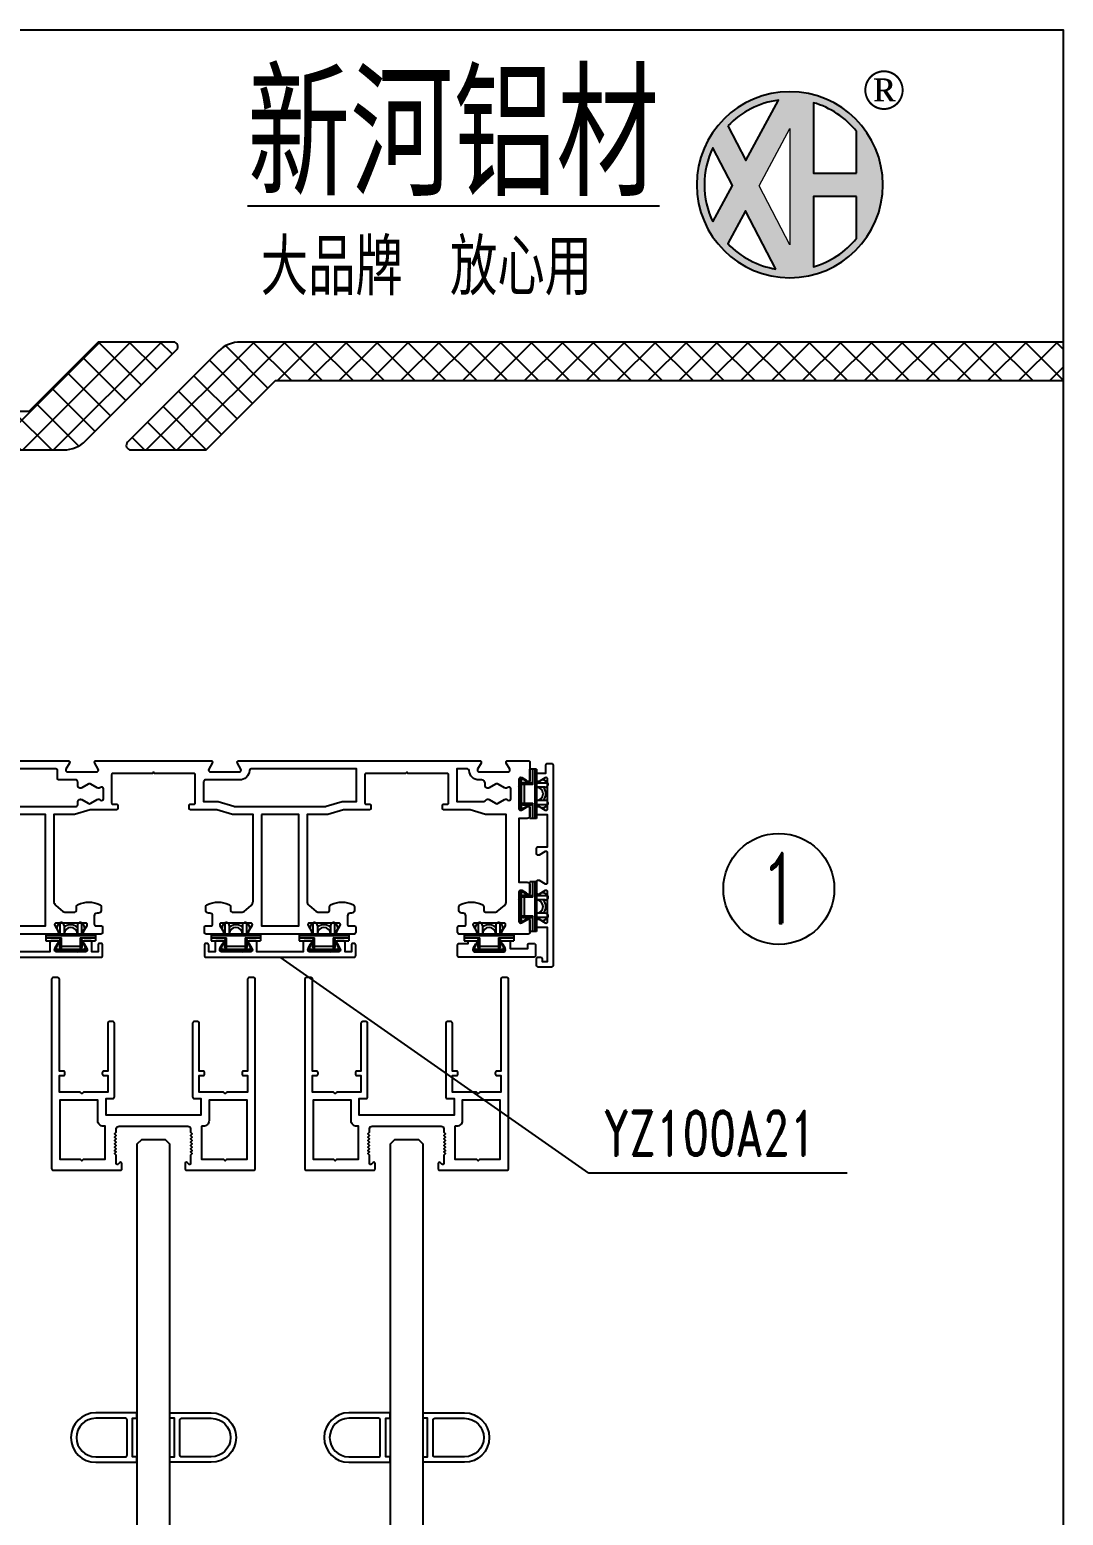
# Model space of a CAD drawing. Header units: millimetres. Extents: x 4423 to 13326, y -1516 to 5738.
# Drawn here: x 7980.2 to 8168, y 3652.7 to 3922.7 of the extents above; entities that cross this region are included whole.
import ezdxf

# ---------------------------------------------------------------- set-up
doc = ezdxf.new("R2010")
doc.units = ezdxf.units.MM
doc.header["$LTSCALE"] = 0.5
doc.layers.add('玻璃', color=4, linetype='Continuous')
doc.layers.add('铝型材', color=1, linetype='Continuous')
doc.styles.add('CTXT', font='romand.shx', dxfattribs={"width": 0.7, "height": 5})
doc.styles.add('宋体', font='', dxfattribs={"height": 3})
doc.styles.get('宋体').set_extended_font_data('SimSun')
pattern_1 = [(45, (5705.6674, 1842.4368), (-2.80633, 2.80633), []), (135, (5705.6674, 1842.4368), (-2.80633, -2.80633), [])]

# ---------------------------------------------------------------- blocks, each defined once
blk = doc.blocks.new('YZ100A06', base_point=(76.41, 36.62))
at = {"layer": '铝型材', "ltscale": 0.4}
for points in [[(41.16, 6.92), (41.16, 8.42, 0.414214), (40.66, 8.92), (40.41, 8.92, -0.414214), (39.91, 9.42), (39.91, 10.04, -0.293253), (40.21, 10.49, -0.218258), (44.12, 10.49, -0.293253), (44.41, 10.04), (44.41, 9.42, 0.414213), (44.71, 9.12), (46.53, 9.12, 0.176328), (46.86, 9.24), (48.16, 10.33, 0.221695), (48.51, 11.09), (48.51, 26.82), (45.04, 26.82, -0.072066), (44.76, 26.86), (41.92, 27.7, 0.072069), (41.78, 27.72), (37.11, 27.72, -0.414214), (36.91, 27.92), (36.91, 28.52, -0.414214), (37.11, 28.72), (37.81, 28.72, 0.414214), (38.01, 28.92), (38.01, 34.12, 0.414214), (37.81, 34.32), (30.61, 34.32), (30.41, 34.52), (30.21, 34.32), (23.01, 34.32, 0.414214), (22.81, 34.12), (22.81, 28.92, 0.414214), (23.01, 28.72), (23.71, 28.72, -0.414214), (23.91, 28.52), (23.91, 27.92, -0.414214), (23.71, 27.72), (19.05, 27.72, 0.072069), (18.91, 27.7), (16.07, 26.86, -0.072066), (15.79, 26.82), (12.31, 26.82), (12.31, 11.09, 0.221695), (12.67, 10.33), (13.97, 9.24, 0.176328), (14.29, 9.12), (16.11, 9.12, 0.414213), (16.41, 9.42), (16.41, 10.04, -0.293253), (16.71, 10.49, -0.218258), (20.62, 10.49, -0.293253), (20.91, 10.04), (20.91, 9.42, -0.414214), (20.41, 8.92), (20.16, 8.92, 0.414214), (19.66, 8.42), (19.66, 6.92, 0.414214), (19.96, 6.62), (20.86, 6.62, -0.414214), (21.16, 6.32), (21.16, 5.42, -0.414213), (20.86, 5.12), (17.96, 5.12, -0.577351), (17.7, 5.57), (18.34, 6.67, 0.57735), (18.08, 7.12), (12.75, 7.12, 0.57735), (12.49, 6.67), (13.12, 5.57, -0.57735), (12.86, 5.12), (8.31, 5.12, -0.414214), (8.01, 5.42), (8.01, 7.53, -0.57735), (8.46, 7.79), (9.56, 7.16, 0.57735), (10.01, 7.42), (10.01, 12.75, 0.57735), (9.56, 13.01), (8.46, 12.37, -0.57735), (8.01, 12.63), (8.01, 14.05, -0.414214), (8.51, 14.55), (10.01, 14.55), (10.01, 26.12), (8.51, 26.12, -0.414214), (8.01, 26.62), (8.01, 28.03, -0.57735), (8.46, 28.29), (9.56, 27.66, 0.57735), (10.01, 27.92), (10.01, 33.25, 0.57735), (9.56, 33.51), (8.46, 32.87, -0.57735), (8.01, 33.13), (8.01, 36.32, -0.414214), (8.31, 36.62), (12.06, 36.62, -0.57735), (12.32, 36.17), (11.69, 35.07, 0.57735), (11.95, 34.62), (17.28, 34.62, 0.57735), (17.54, 35.07), (16.9, 36.17, -0.57735), (17.16, 36.62), (60.89, 36.62, -0.57735), (61.15, 36.17), (60.51, 35.07, 0.57735), (60.77, 34.62), (66.1, 34.62, 0.57735), (66.36, 35.07), (65.73, 36.17, -0.57735), (65.99, 36.62), (86.84, 36.62, -0.57735), (87.1, 36.17), (86.46, 35.07, 0.57735), (86.72, 34.62), (92.05, 34.62, 0.57735), (92.31, 35.07), (91.68, 36.17, -0.57735), (91.94, 36.62), (135.66, 36.62, -0.57735), (135.92, 36.17), (135.29, 35.07, 0.57735), (135.55, 34.62), (140.88, 34.62, 0.57735), (141.14, 35.07), (140.5, 36.17, -0.57735), (140.76, 36.62), (144.51, 36.62, -0.414214), (144.81, 36.32), (144.81, 33.13, -0.57735), (144.36, 32.87), (143.26, 33.51, 0.57735), (142.81, 33.25), (142.81, 27.92, 0.57735), (143.26, 27.66), (144.36, 28.29, -0.57735), (144.81, 28.03), (144.81, 26.62, -0.414214), (144.31, 26.12), (142.81, 26.12), (142.81, 14.55), (144.31, 14.55, -0.414214), (144.81, 14.05), (144.81, 12.63, -0.57735), (144.36, 12.37), (143.26, 13.01, 0.57735), (142.81, 12.75), (142.81, 7.42, 0.57735), (143.26, 7.16), (144.36, 7.79, -0.57735), (144.81, 7.53), (144.81, 5.42, -0.414214), (144.51, 5.12), (139.96, 5.12, -0.57735), (139.7, 5.57), (140.34, 6.67, 0.57735), (140.08, 7.12), (134.75, 7.12, 0.57735), (134.49, 6.67), (135.12, 5.57, -0.577351), (134.86, 5.12), (131.96, 5.12, -0.414213), (131.66, 5.42), (131.66, 6.32, -0.414214), (131.96, 6.62), (132.86, 6.62, 0.414214), (133.16, 6.92), (133.16, 8.42, 0.414214), (132.66, 8.92), (132.41, 8.92, -0.414214), (131.91, 9.42), (131.91, 10.04, -0.293253), (132.21, 10.49, -0.218258), (136.12, 10.49, -0.293253), (136.41, 10.04), (136.41, 9.42, 0.414213), (136.71, 9.12), (138.53, 9.12, 0.176328), (138.86, 9.24), (140.16, 10.33, 0.221695), (140.51, 11.09), (140.51, 26.82), (137.04, 26.82, -0.072066), (136.76, 26.86), (133.92, 27.7, 0.072069), (133.78, 27.72), (129.11, 27.72, -0.414214), (128.91, 27.92), (128.91, 28.52, -0.414214), (129.11, 28.72), (129.81, 28.72, 0.414214), (130.01, 28.92), (130.01, 34.12, 0.414214), (129.81, 34.32), (122.61, 34.32), (122.41, 34.52), (122.21, 34.32), (115.01, 34.32, 0.414214), (114.81, 34.12), (114.81, 28.92, 0.414214), (115.01, 28.72), (115.71, 28.72, -0.414214), (115.91, 28.52), (115.91, 27.92, -0.414214), (115.71, 27.72), (111.05, 27.72, 0.072069), (110.91, 27.7), (108.07, 26.86, -0.072066), (107.79, 26.82), (104.31, 26.82), (104.31, 11.09, 0.221695), (104.67, 10.33), (105.97, 9.24, 0.176328), (106.29, 9.12), (108.11, 9.12, 0.414213), (108.41, 9.42), (108.41, 10.04, -0.293253), (108.71, 10.49, -0.218258), (112.62, 10.49, -0.293253), (112.91, 10.04), (112.91, 9.42, -0.414214), (112.41, 8.92), (112.16, 8.92, 0.414214), (111.66, 8.42), (111.66, 6.92, 0.414214), (111.96, 6.62), (112.86, 6.62, -0.414214), (113.16, 6.32), (113.16, 5.42, -0.414213), (112.86, 5.12), (109.96, 5.12, -0.577351), (109.7, 5.57), (110.34, 6.67, 0.57735), (110.08, 7.12), (104.75, 7.12, 0.57735), (104.49, 6.67), (105.12, 5.57, -0.57735), (104.86, 5.12), (93.96, 5.12, -0.57735), (93.7, 5.57), (94.34, 6.67, 0.57735), (94.08, 7.12), (88.75, 7.12, 0.57735), (88.49, 6.67), (89.12, 5.57, -0.577351), (88.86, 5.12), (85.96, 5.12, -0.414213), (85.66, 5.42), (85.66, 6.32, -0.414214), (85.96, 6.62), (86.86, 6.62, 0.414214), (87.16, 6.92), (87.16, 8.42, 0.414214), (86.66, 8.92), (86.41, 8.92, -0.414214), (85.91, 9.42), (85.91, 10.04, -0.293253), (86.21, 10.49, -0.218258), (90.12, 10.49, -0.293253), (90.41, 10.04), (90.41, 9.42, 0.414213), (90.71, 9.12), (92.53, 9.12, 0.176328), (92.86, 9.24), (94.16, 10.33, 0.221695), (94.51, 11.09), (94.51, 26.82), (91.04, 26.82, -0.072066), (90.76, 26.86), (87.92, 27.7, 0.072069), (87.78, 27.72), (83.11, 27.72, -0.414214), (82.91, 27.92), (82.91, 28.52, -0.414214), (83.11, 28.72), (83.81, 28.72, 0.414214), (84.01, 28.92), (84.01, 34.12, 0.414214), (83.81, 34.32), (76.61, 34.32), (76.41, 34.52), (76.21, 34.32), (69.01, 34.32, 0.414214), (68.81, 34.12), (68.81, 28.92, 0.414214), (69.01, 28.72), (69.71, 28.72, -0.414214), (69.91, 28.52), (69.91, 27.92, -0.414214), (69.71, 27.72), (65.05, 27.72, 0.072069), (64.91, 27.7), (62.07, 26.86, -0.072066), (61.79, 26.82), (58.31, 26.82), (58.31, 11.09, 0.221695), (58.67, 10.33), (59.97, 9.24, 0.176328), (60.29, 9.12), (62.11, 9.12, 0.414213), (62.41, 9.42), (62.41, 10.04, -0.293253), (62.71, 10.49, -0.218258), (66.62, 10.49, -0.293253), (66.91, 10.04), (66.91, 9.42, -0.414214), (66.41, 8.92), (66.16, 8.92, 0.414214), (65.66, 8.42), (65.66, 6.92, 0.414214), (65.96, 6.62), (66.86, 6.62, -0.414214), (67.16, 6.32), (67.16, 5.42, -0.414213), (66.86, 5.12), (63.96, 5.12, -0.577351), (63.7, 5.57), (64.34, 6.67, 0.57735), (64.08, 7.12), (58.75, 7.12, 0.57735), (58.49, 6.67), (59.12, 5.57, -0.57735), (58.86, 5.12), (47.96, 5.12, -0.57735), (47.7, 5.57), (48.34, 6.67, 0.57735), (48.08, 7.12), (42.75, 7.12, 0.57735), (42.49, 6.67), (43.12, 5.57, -0.577351), (42.86, 5.12), (39.96, 5.12, -0.414213), (39.66, 5.42), (39.66, 6.32, -0.414214), (39.96, 6.62), (40.86, 6.62, 0.414214), (41.16, 6.92)], [(16.05, 29.44, 0.222498), (16.51, 29.22), (21.31, 29.22), (21.31, 35.12), (19.38, 35.12, 0.400329), (19.08, 34.83, -0.400329), (17.28, 33.12), (16.76, 33.12, 0.414214), (16.16, 32.52), (16.16, 32.12, -0.57735), (15.41, 31.69), (14.26, 32.35, 0.267949), (13.76, 32.35), (12.61, 31.69, -0.331452), (12.02, 31.76, 0.657822), (11.51, 31.54), (11.51, 29.7, 0.657834), (12.02, 29.48, -0.331458), (12.61, 29.55), (13.76, 28.88, 0.267949), (14.26, 28.88), (15.41, 29.55, -0.364837), (16.05, 29.44)], [(93.85, 34.83, -0.400329), (92.05, 33.12), (85.81, 33.12, 0.414214), (85.51, 32.82), (85.51, 29.22), (88, 29.22, -0.072069), (88.14, 29.2), (91.04, 28.34, 0.072071), (91.18, 28.32), (107.64, 28.32, 0.072066), (107.79, 28.34), (110.69, 29.2, -0.072069), (110.83, 29.22), (113.31, 29.22), (113.31, 35.12), (94.15, 35.12, 0.400329), (93.85, 34.83)], [(136.78, 29.44, -0.364837), (137.41, 29.55), (138.56, 28.88, 0.267949), (139.06, 28.88), (140.21, 29.55, -0.331458), (140.81, 29.48, 0.657834), (141.31, 29.7), (141.31, 31.54, 0.657822), (140.81, 31.76, -0.331452), (140.21, 31.69), (139.06, 32.35, 0.267949), (138.56, 32.35), (137.41, 31.69, -0.57735), (136.66, 32.12), (136.66, 32.52, 0.414214), (136.06, 33.12), (135.55, 33.12, -0.400329), (133.75, 34.83, 0.400329), (133.45, 35.12), (131.51, 35.12), (131.51, 29.22), (136.32, 29.22, 0.222498), (136.78, 29.44)]]:
    blk.add_lwpolyline(points, format="xyb", dxfattribs=at)
blk.add_lwpolyline([(66.81, 31.76, -0.331452), (66.21, 31.69), (65.06, 32.35, 0.267949), (64.56, 32.35), (63.41, 31.69, -0.57735), (62.66, 32.12), (62.66, 32.82, 0.414214), (62.36, 33.12), (59.27, 33.12, -0.414214), (58.97, 33.42), (58.97, 34.82, 0.414214), (58.67, 35.12), (39.51, 35.12), (39.51, 29.22), (42, 29.22, -0.072069), (42.14, 29.2), (45.04, 28.34, 0.072066), (45.18, 28.32), (62.36, 28.32, 0.414216), (62.66, 28.62), (62.66, 29.11, -0.57735), (63.41, 29.55), (64.56, 28.88, 0.267949), (65.06, 28.88), (66.21, 29.55, -0.331458), (66.81, 29.48, 0.657834), (67.31, 29.7), (67.31, 31.54, 0.657822)], format="xyb", close=True, dxfattribs=at)
for points in [[(50.01, 26.82), (50.01, 6.62), (56.81, 6.62), (56.81, 26.82)], [(96.01, 26.82), (96.01, 6.62), (102.81, 6.62), (102.81, 26.82)]]:
    blk.add_lwpolyline(points, close=True, dxfattribs=at)
blk = doc.blocks.new('YZ100A21', base_point=(25.12, 9.23))
at = {"layer": '铝型材', "ltscale": 0.4}
blk.add_lwpolyline([(11.37, 11.43), (11.37, 9.53, 0.414214), (11.67, 9.23), (38.57, 9.23, 0.414214), (38.87, 9.53), (38.87, 11.43, 0.414214), (38.57, 11.73), (38.37, 11.73, 0.414214), (38.07, 11.43), (38.07, 10.23), (36.92, 10.23), (36.92, 11.93, 0.414214), (36.62, 12.23), (35.67, 12.23, 0.57735), (35.41, 11.78), (36.05, 10.68, -0.57735), (35.79, 10.23), (30.46, 10.23, -0.57735), (30.2, 10.68), (30.83, 11.78, 0.57735), (30.57, 12.23), (29.62, 12.23, 0.414214), (29.32, 11.93), (29.32, 10.23), (20.92, 10.23), (20.92, 11.93, 0.414214), (20.62, 12.23), (19.67, 12.23, 0.57735), (19.41, 11.78), (20.05, 10.68, -0.57735), (19.79, 10.23), (14.46, 10.23, -0.57735), (14.2, 10.68), (14.83, 11.78, 0.57735), (14.57, 12.23), (13.62, 12.23, 0.414214), (13.32, 11.93), (13.32, 10.23), (12.17, 10.23), (12.17, 11.43, 0.414214), (11.87, 11.73), (11.67, 11.73, 0.414214)], format="xyb", close=True, dxfattribs=at)
blk = doc.blocks.new('YZ100A23', base_point=(17.48, 7.09))
at = {"layer": '铝型材', "ltscale": 0.4}
blk.add_lwpolyline([(20.48, 1.07), (20.48, 2.27, 0.414214), (20.18, 2.57), (19.78, 2.57, 0.414214), (19.48, 2.27), (19.48, 1.77), (18.48, 1.77), (18.48, 7.94), (20.18, 7.94, 0.414214), (20.48, 8.24), (20.48, 9.19, 0.57735), (20.03, 9.45), (18.93, 8.81, -0.57735), (18.48, 9.07), (18.48, 14.4, -0.57735), (18.93, 14.66), (20.03, 14.03, 0.57735), (20.48, 14.29), (20.48, 16.29, 0.57735), (20.03, 16.55), (18.93, 15.91, -0.57735), (18.48, 16.17), (18.48, 21.5, -0.57735), (18.93, 21.76), (20.03, 21.13, 0.57735), (20.48, 21.39), (20.48, 22.34, 0.414214), (20.18, 22.64), (18.48, 22.64), (18.48, 28.43), (20.18, 28.43, 0.414214), (20.48, 28.73), (20.48, 29.68, 0.57735), (20.03, 29.94), (18.93, 29.31, -0.57735), (18.48, 29.57), (18.48, 34.9, -0.57735), (18.93, 35.16), (20.03, 34.52, 0.57735), (20.48, 34.78), (20.48, 35.73, 0.414214), (20.18, 36.03), (18.78, 36.03), (18.78, 37.47, 0.414214), (18.48, 37.77), (17.78, 37.77, 0.414214), (17.48, 37.47), (17.48, 1.07, 0.414214), (17.78, 0.77), (20.18, 0.77, 0.414214)], format="xyb", close=True, dxfattribs=at)
blk = doc.blocks.new('YZ100A20', base_point=(21.97, 5.01))
at = {"layer": '铝型材', "ltscale": 0.4}
blk.add_lwpolyline([(19.15, 5.21, -0.57735), (18.89, 4.76), (13.56, 4.76, -0.57735), (13.3, 5.21), (13.93, 6.31, 0.57735), (13.67, 6.76), (12.72, 6.76, 0.414214), (12.42, 6.46), (12.42, 5.36), (9.22, 5.36), (9.22, 5.96, 0.414214), (8.92, 6.26), (8.12, 6.26, 0.414214), (7.82, 5.96), (7.82, 4.06, 0.414214), (8.12, 3.76), (21.67, 3.76, 0.414214), (21.97, 4.06), (21.97, 5.96, 0.414214), (21.67, 6.26), (20.02, 6.26), (20.02, 6.46, 0.414214), (19.72, 6.76), (18.77, 6.76, 0.57735), (18.51, 6.31)], format="xyb", close=True, dxfattribs=at)
blk = doc.blocks.new('EB6588-X', base_point=(40.95, 39.28))
at = {"layer": '铝型材', "ltscale": 0.4}
for points in [[(47.36, 46.22), (47.05, 45.91, -0.668179), (46.7, 46.05), (46.7, 47.08, -0.414214), (46.9, 47.28), (59.15, 47.28, -0.414214), (59.45, 46.98), (59.45, 12.58, -0.414214), (59.15, 12.28), (58.35, 12.28, -0.414214), (58.05, 12.58), (58.05, 29.28), (57.35, 29.28, -0.414214), (57.05, 29.58), (57.05, 29.78, -0.414214), (57.35, 30.08), (58.05, 30.08), (58.05, 33.08), (54.25, 33.08), (53.95, 33.38), (53.65, 33.08), (49.25, 33.08), (49.25, 30.08), (49.95, 30.08, -0.414214), (50.25, 29.78), (50.25, 29.58, -0.414214), (49.95, 29.28), (49.25, 29.28), (49.25, 20.58, -0.414214), (48.95, 20.28), (48.35, 20.28, -0.414214), (48.05, 20.58), (48.05, 33.98, -0.414214), (48.35, 34.28), (49.55, 34.28), (49.55, 37.28), (32.35, 37.28), (32.35, 34.28), (33.55, 34.28, -0.414214), (33.85, 33.98), (33.85, 20.58, -0.414214), (33.55, 20.28), (32.95, 20.28, -0.414214), (32.65, 20.58), (32.65, 29.28), (31.95, 29.28, -0.414214), (31.65, 29.58), (31.65, 29.78, -0.414214), (31.95, 30.08), (32.65, 30.08), (32.65, 33.08), (28.25, 33.08), (27.95, 33.38), (27.65, 33.08), (23.85, 33.08), (23.85, 30.08), (24.55, 30.08, -0.414214), (24.85, 29.78), (24.85, 29.58, -0.414214), (24.55, 29.28), (23.85, 29.28), (23.85, 12.58, -0.414214), (23.55, 12.28), (22.75, 12.28, -0.414214), (22.45, 12.58), (22.45, 46.98, -0.414214), (22.75, 47.28), (35, 47.28, -0.414214), (35.2, 47.08), (35.2, 46.05, -0.668179), (34.86, 45.91), (34.55, 46.22, 0.668179), (34.2, 46.08), (34.2, 44.58), (33.9, 44.28), (34.2, 43.98), (33.9, 43.68), (34.2, 43.38), (33.9, 43.08), (34.2, 42.78), (33.9, 42.48), (34.2, 42.18), (33.9, 41.88), (34.2, 41.58), (33.9, 41.28), (34.2, 40.98), (33.9, 40.68), (34.2, 40.38), (34.2, 39.78, 0.414214), (34.7, 39.28), (47.2, 39.28, 0.414214), (47.7, 39.78), (47.7, 40.38), (48, 40.68), (47.7, 40.98), (48, 41.28), (47.7, 41.58), (48, 41.88), (47.7, 42.18), (48, 42.48), (47.7, 42.78), (48, 43.08), (47.7, 43.38), (48, 43.68), (47.7, 43.98), (48, 44.28), (47.7, 44.58), (47.7, 46.08, 0.668179)], [(30.85, 38.28), (30.85, 34.58), (23.95, 34.58), (23.95, 45.28), (27.65, 45.28), (27.95, 45.58), (28.25, 45.28), (32.2, 45.28), (32.2, 39.28), (31.85, 39.28, 0.414214)], [(49.7, 39.28), (49.7, 45.28), (53.65, 45.28), (53.95, 45.58), (54.25, 45.28), (57.95, 45.28), (57.95, 34.58), (51.05, 34.58), (51.05, 38.28, 0.414214), (50.05, 39.28)]]:
    blk.add_lwpolyline(points, format="xyb", close=True, dxfattribs=at)
blk = doc.blocks.new('AX-781', base_point=(30.2, 7.13))
at = {"layer": '铝型材', "ltscale": 0.4}
for points in [[(25.7, 13.83), (25.7, 6.33), (26.7, 6.33), (26.7, 7.13), (33.7, 7.13), (33.7, 6.33), (34.7, 6.33), (34.7, 13.83, 1)], [(33.7, 8.43), (33.7, 13.83, 1), (26.7, 13.83), (26.7, 8.43, 0.414214), (27, 8.13), (33.4, 8.13, 0.414214)]]:
    blk.add_lwpolyline(points, format="xyb", close=True, dxfattribs=at)

msp = doc.modelspace()

# ---------------------------------------------------------------- hatches: boundary and pattern name
at = {"layer": '铝型材', "ltscale": 0.4}
h = msp.add_hatch(color=256, dxfattribs=at)
h.paths.add_polyline_path([(8118.3226, 3904.7079), (8118.3226, 3883.5961), (8112.7321, 3894.3295)], flags=16)
edge = h.paths.add_edge_path(flags=16)
edge.add_line((8130.4382, 3892.3621), (8122.5982, 3892.3621))
edge.add_line((8122.5982, 3892.3621), (8122.5982, 3879.5773))
edge.add_arc((8118.3226, 3894.496), 15.5193, 285.991813, 321.322642)
edge.add_line((8130.4382, 3884.7974), (8130.4382, 3892.3621))
edge = h.paths.add_edge_path(flags=16)
edge.add_line((8130.4382, 3896.6299), (8130.4382, 3904.1945))
edge.add_arc((8118.3226, 3894.496), 15.5193, 38.677358, 74.008187)
edge.add_line((8122.5982, 3909.4147), (8122.5982, 3896.6299))
edge.add_line((8122.5982, 3896.6299), (8130.4382, 3896.6299))
edge = h.paths.add_edge_path(flags=16)
edge.add_line((8107.0756, 3905.1896), (8110.3491, 3898.9048))
edge.add_line((8110.3491, 3898.9048), (8116.2597, 3909.8776))
edge.add_arc((8118.3226, 3894.496), 15.5193, 97.638573, 136.444759)
edge = h.paths.add_edge_path(flags=16)
edge.add_line((8104.3434, 3887.7558), (8107.9026, 3894.3631))
edge.add_line((8107.9026, 3894.3631), (8104.3335, 3901.2156))
edge.add_arc((8118.3226, 3894.496), 15.5193, 154.342974, 180)
edge.add_arc((8118.3226, 3894.496), 15.5193, 180, 205.741312)
edge = h.paths.add_edge_path(flags=16)
edge.add_line((8115.81, 3879.1814), (8110.2856, 3889.7879))
edge.add_line((8110.2856, 3889.7879), (8107.0665, 3883.8119))
edge.add_arc((8118.3226, 3894.496), 15.5193, 223.506542, 260.682521)
edge = h.paths.add_edge_path()
edge.add_arc((8118.3226, 3894.496), 16.9053, 180, 360)
edge.add_arc((8118.3226, 3894.496), 16.9053, 0, 180)
at = {"layer": '铝型材'}
h = msp.add_hatch(dxfattribs=at)
h.set_pattern_fill('NET', color=1, scale=1.25, angle=45, style=0)
h.set_pattern_definition(pattern_1)
h.paths.add_polyline_path([(8006.9184, 3864.4875, 0.66817864), (8006.3245, 3865.9214), (7992.6716, 3865.9214), (7980.0716, 3853.3214), (7580.0064, 3853.3214), (7580.0064, 3846.3214), (7986.4328, 3846.3214, 0.19891237), (7990.3926, 3847.9616)])
h = msp.add_hatch(dxfattribs=at)
h.set_pattern_fill('NET', color=3, scale=1.25, angle=45, style=0)
h.set_pattern_definition(pattern_1)
h.paths.add_polyline_path([(7998.0268, 3847.7554, 0.66817864), (7998.6207, 3846.3214), (8012.2736, 3846.3214), (8024.8736, 3858.9214), (8168.0064, 3858.9214), (8168.0064, 3865.9214), (8018.5124, 3865.9214, 0.19891237), (8014.5526, 3864.2812)])

# ---------------------------------------------------------------- linework, layer by layer
at = {"color": 6}
for p, q in [((8071.1166, 3785.8299), (8071.1166, 3788.3299)), ((8072.3166, 3788.3299), (8071.1166, 3788.3299)), ((8071.6166, 3785.5299), (8071.6166, 3788.3299)), ((8072.0166, 3788.3299), (8072.0166, 3779.3299)), ((8072.3166, 3788.3299), (8072.3166, 3779.3299)), ((8069.1166, 3785.0299), (8069.4166, 3785.5299)), ((8069.4166, 3785.0299), (8069.1166, 3785.0299)), ((8069.1945, 3785.0299), (8069.1416, 3785.0715)), ((8069.5666, 3786.2975), (8069.4166, 3786.5573)), ((8069.4166, 3786.5535), (8069.4166, 3781.1063)), ((8069.5666, 3781.366), (8069.5666, 3786.2937)), ((8071.6166, 3785.5299), (8069.5666, 3785.5299)), ((8069.8632, 3786.4688), (8069.7132, 3786.7286)), ((8070.5166, 3786.2649), (8069.7166, 3786.7267)), ((8070.3666, 3786.1783), (8069.8666, 3786.4669)), ((8071.3166, 3785.8299), (8069.8666, 3785.8299)), ((8070.0666, 3785.8299), (8070.0666, 3781.8299)), ((8070.4155, 3786.1585), (8070.4155, 3786.3232)), ((8070.5166, 3785.8299), (8070.5166, 3786.2649)), ((8072.3166, 3785.8299), (8074.3401, 3785.8299)), ((8073.8899, 3785.0299), (8072.3166, 3785.0299)), ((8072.5951, 3785.9638), (8073.1666, 3786.2937)), ((8074.1533, 3786.0127), (8073.6666, 3786.2937)), ((8069.1166, 3782.6299), (8069.4166, 3782.6299)), ((8069.1166, 3782.6299), (8069.4166, 3782.1299)), ((8069.1416, 3782.5882), (8069.1945, 3782.6299)), ((8069.5666, 3782.1299), (8071.6166, 3782.1299)), ((8071.6166, 3779.3299), (8071.6166, 3782.1299)), ((8073.8899, 3782.6299), (8072.3166, 3782.6299)), ((8069.5666, 3781.3622), (8069.4166, 3781.1024)), ((8069.8632, 3781.1909), (8069.7132, 3780.9311)), ((8069.7166, 3780.933), (8070.516, 3781.3946)), ((8069.8666, 3781.8299), (8071.3166, 3781.8299)), ((8069.8666, 3781.1928), (8070.3666, 3781.4815)), ((8070.4155, 3781.3365), (8070.4155, 3781.5013)), ((8070.5166, 3781.3949), (8070.5166, 3781.8299)), ((8071.1166, 3779.3299), (8071.1166, 3781.8299)), ((8074.3401, 3781.8299), (8072.3166, 3781.8299)), ((8073.1666, 3781.366), (8072.5951, 3781.6959)), ((8073.6666, 3781.366), (8074.1533, 3781.6471)), ((8072.3166, 3779.3299), (8071.1166, 3779.3299)), ((8069.5666, 3765.7985), (8069.4166, 3766.0582)), ((8069.4166, 3766.0544), (8069.4166, 3760.6072)), ((8069.8632, 3765.9698), (8069.7132, 3766.2295)), ((8070.5166, 3765.7658), (8069.7166, 3766.2276)), ((8070.3666, 3765.6792), (8069.8666, 3765.9678)), ((8071.1166, 3765.3308), (8071.1166, 3767.8308)), ((8072.3166, 3767.8308), (8071.1166, 3767.8308)), ((8071.6166, 3765.0308), (8071.6166, 3767.8308)), ((8072.0166, 3767.8308), (8072.0166, 3758.8308)), ((8072.3166, 3767.8308), (8072.3166, 3758.8308)), ((8069.1166, 3764.5308), (8069.4166, 3765.0308)), ((8069.4166, 3764.5308), (8069.1166, 3764.5308)), ((8069.1945, 3764.5308), (8069.1416, 3764.5725)), ((8069.5666, 3760.867), (8069.5666, 3765.7946)), ((8071.6166, 3765.0308), (8069.5666, 3765.0308)), ((8071.3166, 3765.3308), (8069.8666, 3765.3308)), ((8070.0666, 3765.3308), (8070.0666, 3761.3308)), ((8070.4155, 3765.6594), (8070.4155, 3765.8242)), ((8070.5166, 3765.3308), (8070.5166, 3765.7658)), ((8072.3166, 3765.3308), (8074.3401, 3765.3308)), ((8073.8899, 3764.5308), (8072.3166, 3764.5308)), ((8072.5951, 3765.4647), (8073.1666, 3765.7947)), ((8074.1533, 3765.5136), (8073.6666, 3765.7946)), ((8069.1166, 3762.1308), (8069.4166, 3762.1308)), ((8069.1166, 3762.1308), (8069.4166, 3761.6308)), ((8069.1416, 3762.0891), (8069.1945, 3762.1308)), ((8069.5666, 3760.8631), (8069.4166, 3760.6034)), ((8069.5666, 3761.6308), (8071.6166, 3761.6308)), ((8069.8632, 3760.6919), (8069.7132, 3760.4321)), ((8069.7166, 3760.434), (8070.516, 3760.8955)), ((8069.8666, 3761.3308), (8071.3166, 3761.3308)), ((8069.8666, 3760.6938), (8070.3666, 3760.9824)), ((8070.4155, 3760.8374), (8070.4155, 3761.0022)), ((8070.5166, 3760.8958), (8070.5166, 3761.3308)), ((8071.1166, 3758.8308), (8071.1166, 3761.3308)), ((8071.6166, 3758.8308), (8071.6166, 3761.6308)), ((8073.8899, 3762.1308), (8072.3166, 3762.1308)), ((8074.3401, 3761.3308), (8072.3166, 3761.3308)), ((8073.1666, 3760.8669), (8072.5951, 3761.1969)), ((8073.6666, 3760.867), (8074.1533, 3761.148)), ((7983.1907, 3758.3382), (7983.1907, 3757.1382)), ((7992.1907, 3758.3382), (7983.1907, 3758.3382)), ((7992.1907, 3758.0382), (7983.1907, 3758.0382)), ((7985.2268, 3759.1882), (7985.5568, 3758.6167)), ((7985.2269, 3759.6882), (7985.5079, 3760.1749)), ((7985.6907, 3760.3617), (7985.6907, 3758.3382)), ((7986.4907, 3759.9115), (7986.4907, 3758.3382)), ((7988.8907, 3759.9115), (7988.8907, 3758.3382)), ((7989.6907, 3758.3382), (7989.6907, 3760.3617)), ((7989.8247, 3758.6167), (7990.1546, 3759.1882)), ((7989.8735, 3760.1749), (7990.1545, 3759.6882)), ((7992.1907, 3758.3382), (7992.1907, 3757.1382)), ((8013.1907, 3758.3382), (8013.1907, 3757.1382)), ((8022.1907, 3758.3382), (8013.1907, 3758.3382)), ((8022.1907, 3758.0382), (8013.1907, 3758.0382)), ((8015.2268, 3759.1882), (8015.5568, 3758.6167)), ((8015.2269, 3759.6882), (8015.5079, 3760.1749)), ((8015.6907, 3760.3617), (8015.6907, 3758.3382)), ((8016.4907, 3759.9115), (8016.4907, 3758.3382)), ((8018.8907, 3759.9115), (8018.8907, 3758.3382)), ((8019.6907, 3758.3382), (8019.6907, 3760.3617)), ((8019.8247, 3758.6167), (8020.1546, 3759.1882)), ((8019.8735, 3760.1749), (8020.1545, 3759.6882)), ((8022.1907, 3758.3382), (8022.1907, 3757.1382)), ((8029.1907, 3758.3382), (8029.1907, 3757.1382)), ((8038.1907, 3758.3382), (8029.1907, 3758.3382)), ((8038.1907, 3758.0382), (8029.1907, 3758.0382)), ((8031.2268, 3759.1882), (8031.5568, 3758.6167)), ((8031.2269, 3759.6882), (8031.5079, 3760.1749)), ((8031.6907, 3760.3617), (8031.6907, 3758.3382)), ((8032.4907, 3759.9115), (8032.4907, 3758.3382)), ((8034.8907, 3759.9115), (8034.8907, 3758.3382)), ((8035.6907, 3758.3382), (8035.6907, 3760.3617)), ((8035.8247, 3758.6167), (8036.1546, 3759.1882)), ((8035.8735, 3760.1749), (8036.1545, 3759.6882)), ((8038.1907, 3758.3382), (8038.1907, 3757.1382)), ((8059.1907, 3758.3382), (8059.1907, 3757.1382)), ((8068.1907, 3758.3382), (8059.1907, 3758.3382)), ((8068.1907, 3758.0382), (8059.1907, 3758.0382)), ((8061.2268, 3759.1882), (8061.5568, 3758.6167)), ((8061.2269, 3759.6882), (8061.5079, 3760.1749)), ((8061.6907, 3760.3617), (8061.6907, 3758.3382)), ((8062.4907, 3759.9115), (8062.4907, 3758.3382)), ((8064.8907, 3759.9115), (8064.8907, 3758.3382)), ((8065.6907, 3758.3382), (8065.6907, 3760.3617)), ((8065.8247, 3758.6167), (8066.1546, 3759.1882)), ((8065.8735, 3760.1749), (8066.1545, 3759.6882)), ((8068.1907, 3758.3382), (8068.1907, 3757.1382)), ((8072.3166, 3758.8308), (8071.1166, 3758.8308)), ((7983.1907, 3757.6382), (7985.9907, 3757.6382)), ((7983.1907, 3757.1382), (7985.6907, 3757.1382)), ((7985.0518, 3755.8849), (7984.792, 3755.7349)), ((7984.7939, 3755.7382), (7985.2554, 3756.5377)), ((7985.2231, 3755.5882), (7984.9633, 3755.4382)), ((7990.4143, 3755.4382), (7984.9671, 3755.4382)), ((7985.0537, 3755.8882), (7985.3423, 3756.3882)), ((7985.1973, 3756.4371), (7985.3621, 3756.4371)), ((7985.2269, 3755.5882), (7990.1545, 3755.5882)), ((7985.2557, 3756.5382), (7985.6907, 3756.5382)), ((7985.6907, 3755.8882), (7985.6907, 3757.3382)), ((7989.6907, 3756.0882), (7985.6907, 3756.0882)), ((7985.9907, 3755.5882), (7985.9907, 3757.6382)), ((7986.4907, 3755.1382), (7985.9907, 3755.4382)), ((7986.449, 3755.1632), (7986.4907, 3755.2162)), ((7986.4907, 3755.1382), (7986.4907, 3755.4382)), ((7988.8907, 3755.4382), (7988.8907, 3755.1382)), ((7988.8907, 3755.1382), (7989.3907, 3755.4382)), ((7988.8907, 3755.2162), (7988.9324, 3755.1632)), ((7989.3907, 3757.6382), (7992.1907, 3757.6382)), ((7989.3907, 3757.6382), (7989.3907, 3755.5882)), ((7989.6907, 3757.3382), (7989.6907, 3755.8882)), ((7989.6907, 3757.1382), (7992.1907, 3757.1382)), ((7989.6907, 3756.5382), (7990.1257, 3756.5382)), ((7990.0193, 3756.4371), (7990.1841, 3756.4371)), ((7990.0391, 3756.3882), (7990.3277, 3755.8882)), ((7990.1257, 3756.5382), (7990.5875, 3755.7382)), ((7990.1584, 3755.5882), (7990.4182, 3755.4382)), ((7990.3297, 3755.8849), (7990.5895, 3755.7349)), ((8013.1907, 3757.6382), (8015.9907, 3757.6382)), ((8013.1907, 3757.1382), (8015.6907, 3757.1382)), ((8015.0518, 3755.8849), (8014.792, 3755.7349)), ((8014.7939, 3755.7382), (8015.2554, 3756.5377)), ((8015.2231, 3755.5882), (8014.9633, 3755.4382)), ((8020.4143, 3755.4382), (8014.9671, 3755.4382)), ((8015.0537, 3755.8882), (8015.3423, 3756.3882)), ((8015.1973, 3756.4371), (8015.3621, 3756.4371)), ((8015.2269, 3755.5882), (8020.1545, 3755.5882)), ((8015.2557, 3756.5382), (8015.6907, 3756.5382)), ((8015.6907, 3755.8882), (8015.6907, 3757.3382)), ((8019.6907, 3756.0882), (8015.6907, 3756.0882)), ((8015.9907, 3755.5882), (8015.9907, 3757.6382)), ((8016.4907, 3755.1382), (8015.9907, 3755.4382)), ((8016.449, 3755.1632), (8016.4907, 3755.2162)), ((8016.4907, 3755.1382), (8016.4907, 3755.4382)), ((8018.8907, 3755.4382), (8018.8907, 3755.1382)), ((8018.8907, 3755.1382), (8019.3907, 3755.4382)), ((8018.8907, 3755.2162), (8018.9324, 3755.1632)), ((8019.3907, 3757.6382), (8022.1907, 3757.6382)), ((8019.3907, 3757.6382), (8019.3907, 3755.5882)), ((8019.6907, 3757.3382), (8019.6907, 3755.8882)), ((8019.6907, 3757.1382), (8022.1907, 3757.1382)), ((8019.6907, 3756.5382), (8020.1257, 3756.5382)), ((8020.0193, 3756.4371), (8020.1841, 3756.4371)), ((8020.0391, 3756.3882), (8020.3277, 3755.8882)), ((8020.1257, 3756.5382), (8020.5875, 3755.7382)), ((8020.1584, 3755.5882), (8020.4182, 3755.4382)), ((8020.3297, 3755.8849), (8020.5895, 3755.7349)), ((8029.1907, 3757.6382), (8031.9907, 3757.6382)), ((8029.1907, 3757.1382), (8031.6907, 3757.1382)), ((8031.0518, 3755.8849), (8030.792, 3755.7349)), ((8030.7939, 3755.7382), (8031.2554, 3756.5377)), ((8031.2231, 3755.5882), (8030.9633, 3755.4382)), ((8036.4143, 3755.4382), (8030.9671, 3755.4382)), ((8031.0537, 3755.8882), (8031.3423, 3756.3882)), ((8031.1973, 3756.4371), (8031.3621, 3756.4371)), ((8031.2269, 3755.5882), (8036.1545, 3755.5882)), ((8031.2557, 3756.5382), (8031.6907, 3756.5382)), ((8031.6907, 3755.8882), (8031.6907, 3757.3382)), ((8035.6907, 3756.0882), (8031.6907, 3756.0882)), ((8031.9907, 3755.5882), (8031.9907, 3757.6382)), ((8032.4907, 3755.1382), (8031.9907, 3755.4382)), ((8032.449, 3755.1632), (8032.4907, 3755.2162)), ((8032.4907, 3755.1382), (8032.4907, 3755.4382)), ((8034.8907, 3755.4382), (8034.8907, 3755.1382)), ((8034.8907, 3755.1382), (8035.3907, 3755.4382)), ((8034.8907, 3755.2162), (8034.9324, 3755.1632)), ((8035.3907, 3757.6382), (8038.1907, 3757.6382)), ((8035.3907, 3757.6382), (8035.3907, 3755.5882)), ((8035.6907, 3757.3382), (8035.6907, 3755.8882)), ((8035.6907, 3757.1382), (8038.1907, 3757.1382)), ((8035.6907, 3756.5382), (8036.1257, 3756.5382)), ((8036.0193, 3756.4371), (8036.1841, 3756.4371)), ((8036.0391, 3756.3882), (8036.3277, 3755.8882)), ((8036.1257, 3756.5382), (8036.5875, 3755.7382)), ((8036.1584, 3755.5882), (8036.4182, 3755.4382)), ((8036.3297, 3755.8849), (8036.5895, 3755.7349)), ((8059.1907, 3757.6382), (8061.9907, 3757.6382)), ((8059.1907, 3757.1382), (8061.6907, 3757.1382)), ((8061.0518, 3755.8849), (8060.792, 3755.7349)), ((8060.7939, 3755.7382), (8061.2554, 3756.5377)), ((8061.2231, 3755.5882), (8060.9633, 3755.4382)), ((8066.4143, 3755.4382), (8060.9671, 3755.4382)), ((8061.0537, 3755.8882), (8061.3423, 3756.3882)), ((8061.1973, 3756.4371), (8061.3621, 3756.4371)), ((8061.2269, 3755.5882), (8066.1545, 3755.5882)), ((8061.2557, 3756.5382), (8061.6907, 3756.5382)), ((8061.6907, 3755.8882), (8061.6907, 3757.3382)), ((8065.6907, 3756.0882), (8061.6907, 3756.0882)), ((8061.9907, 3755.5882), (8061.9907, 3757.6382)), ((8062.4907, 3755.1382), (8061.9907, 3755.4382)), ((8062.449, 3755.1632), (8062.4907, 3755.2162)), ((8062.4907, 3755.1382), (8062.4907, 3755.4382)), ((8064.8907, 3755.4382), (8064.8907, 3755.1382)), ((8064.8907, 3755.1382), (8065.3907, 3755.4382)), ((8064.8907, 3755.2162), (8064.9324, 3755.1632)), ((8065.3907, 3757.6382), (8068.1907, 3757.6382)), ((8065.3907, 3757.6382), (8065.3907, 3755.5882)), ((8065.6907, 3757.3382), (8065.6907, 3755.8882)), ((8065.6907, 3757.1382), (8068.1907, 3757.1382)), ((8065.6907, 3756.5382), (8066.1257, 3756.5382)), ((8066.0193, 3756.4371), (8066.1841, 3756.4371)), ((8066.0391, 3756.3882), (8066.3277, 3755.8882)), ((8066.1257, 3756.5382), (8066.5875, 3755.7382)), ((8066.1584, 3755.5882), (8066.4182, 3755.4382)), ((8066.3297, 3755.8849), (8066.5895, 3755.7349))]:
    msp.add_line(p, q, dxfattribs=at)
for centre, radius, start, end in [((8069.6166, 3786.5535), 0.2, 60.003332, 180), ((8069.7666, 3786.2937), 0.2, 60.003332, 180), ((8069.8666, 3785.5299), 0.3, 90, 180), ((8070.3166, 3785.9846), 0.2, 0, 75.522488), ((8072.3166, 3783.8299), 1.2, 270, 90), ((8072.0951, 3786.8299), 1, 282.835267, 299.996668), ((8073.4165, 3785.8607), 0.5, 59.996668, 119.996668), ((8072.3166, 3783.8299), 1.7, 315.099128, 44.900872), ((8073.8899, 3785.5566), 0.5267, 270, 59.996668), ((8069.8666, 3782.1299), 0.3, 180, 270), ((8073.8899, 3782.1032), 0.5267, 300.003332, 90), ((8069.6166, 3781.1063), 0.2, 180, 299.996668), ((8069.7666, 3781.366), 0.2, 180, 299.996668), ((8070.3166, 3781.6751), 0.2, 284.477512, 0), ((8072.0951, 3780.8299), 1, 60.003332, 77.164733), ((8073.4165, 3781.799), 0.5, 240.003332, 300.003332), ((8069.6166, 3766.0544), 0.2, 60.003332, 180), ((8069.7666, 3765.7946), 0.2, 60.003332, 180), ((8073.4165, 3765.3616), 0.5, 59.996668, 119.996668), ((8069.8666, 3765.0308), 0.3, 90, 180), ((8070.3166, 3765.4855), 0.2, 0, 75.522488), ((8072.3166, 3763.3308), 1.2, 270, 90), ((8072.0951, 3766.3308), 1, 282.835267, 299.996668), ((8072.3166, 3763.3308), 1.7, 315.099128, 44.900872), ((8073.8899, 3765.0575), 0.5267, 270, 59.996668), ((7985.964, 3759.9115), 0.5267, 0, 149.996668), ((7989.4174, 3759.9115), 0.5267, 30.003332, 180), ((8015.964, 3759.9115), 0.5267, 0, 149.996668), ((8019.4174, 3759.9115), 0.5267, 30.003332, 180), ((8031.964, 3759.9115), 0.5267, 0, 149.996668), ((8035.4174, 3759.9115), 0.5267, 30.003332, 180), ((8061.964, 3759.9115), 0.5267, 0, 149.996668), ((8065.4174, 3759.9115), 0.5267, 30.003332, 180), ((8069.6166, 3760.6072), 0.2, 180, 299.996668), ((8069.8666, 3761.6308), 0.3, 180, 270), ((8069.7666, 3760.867), 0.2, 180, 299.996668), ((8070.3166, 3761.1761), 0.2, 284.477512, 0), ((8072.0951, 3760.3308), 1, 60.003332, 77.164733), ((8073.4165, 3761.3), 0.5, 240.003332, 300.003332), ((8073.8899, 3761.6041), 0.5267, 300.003332, 90), ((7985.6599, 3759.4382), 0.5, 149.996668, 209.996668), ((7984.6907, 3758.1167), 1, 12.835267, 29.996668), ((7987.6907, 3758.3382), 1.7, 45.099128, 134.900872), ((7987.6907, 3758.3382), 1.2, 0, 180), ((7990.6907, 3758.1167), 1, 150.003332, 167.164733), ((7989.7215, 3759.4382), 0.5, 330.003332, 30.003332), ((8015.6599, 3759.4382), 0.5, 149.996668, 209.996668), ((8014.6907, 3758.1167), 1, 12.835267, 29.996668), ((8017.6907, 3758.3382), 1.7, 45.099128, 134.900872), ((8017.6907, 3758.3382), 1.2, 0, 180), ((8020.6907, 3758.1167), 1, 150.003332, 167.164733), ((8019.7215, 3759.4382), 0.5, 330.003332, 30.003332), ((8031.6599, 3759.4382), 0.5, 149.996668, 209.996668), ((8030.6907, 3758.1167), 1, 12.835267, 29.996668), ((8033.6907, 3758.3382), 1.7, 45.099128, 134.900872), ((8033.6907, 3758.3382), 1.2, 0, 180), ((8036.6907, 3758.1167), 1, 150.003332, 167.164733), ((8035.7215, 3759.4382), 0.5, 330.003332, 30.003332), ((8061.6599, 3759.4382), 0.5, 149.996668, 209.996668), ((8060.6907, 3758.1167), 1, 12.835267, 29.996668), ((8063.6907, 3758.3382), 1.7, 45.099128, 134.900872), ((8063.6907, 3758.3382), 1.2, 0, 180), ((8066.6907, 3758.1167), 1, 150.003332, 167.164733), ((8065.7215, 3759.4382), 0.5, 330.003332, 30.003332), ((7984.9671, 3755.6382), 0.2, 150.003332, 270), ((7985.2269, 3755.7882), 0.2, 150.003332, 270), ((7985.536, 3756.3382), 0.2, 90, 165.522488), ((7985.9907, 3755.8882), 0.3, 180, 270), ((7989.3907, 3755.8882), 0.3, 270, 0), ((7989.8455, 3756.3382), 0.2, 14.477512, 90), ((7990.1545, 3755.7882), 0.2, 270, 29.996668), ((7990.4143, 3755.6382), 0.2, 270, 29.996668), ((8014.9671, 3755.6382), 0.2, 150.003332, 270), ((8015.2269, 3755.7882), 0.2, 150.003332, 270), ((8015.536, 3756.3382), 0.2, 90, 165.522488), ((8015.9907, 3755.8882), 0.3, 180, 270), ((8019.3907, 3755.8882), 0.3, 270, 0), ((8019.8455, 3756.3382), 0.2, 14.477512, 90), ((8020.1545, 3755.7882), 0.2, 270, 29.996668), ((8020.4143, 3755.6382), 0.2, 270, 29.996668), ((8030.9671, 3755.6382), 0.2, 150.003332, 270), ((8031.2269, 3755.7882), 0.2, 150.003332, 270), ((8031.536, 3756.3382), 0.2, 90, 165.522488), ((8031.9907, 3755.8882), 0.3, 180, 270), ((8035.3907, 3755.8882), 0.3, 270, 0), ((8035.8455, 3756.3382), 0.2, 14.477512, 90), ((8036.1545, 3755.7882), 0.2, 270, 29.996668), ((8036.4143, 3755.6382), 0.2, 270, 29.996668), ((8060.9671, 3755.6382), 0.2, 150.003332, 270), ((8061.2269, 3755.7882), 0.2, 150.003332, 270), ((8061.536, 3756.3382), 0.2, 90, 165.522488), ((8061.9907, 3755.8882), 0.3, 180, 270), ((8065.3907, 3755.8882), 0.3, 270, 0), ((8065.8455, 3756.3382), 0.2, 14.477512, 90), ((8066.1545, 3755.7882), 0.2, 270, 29.996668), ((8066.4143, 3755.6382), 0.2, 270, 29.996668)]:
    msp.add_arc(centre, radius, start, end, dxfattribs=at)
at = {"color": 6, "extrusion": (0, 0, -1)}
for centre, major_axis, start_param, end_param in [((8071.3166, 3785.5299), (0.2121, 0.2121), -0.78539816, 0.78539816), ((8071.3166, 3782.1299), (-0.2121, 0.2121), 2.35619449, 3.92699082), ((8071.3166, 3765.0308), (0.2121, 0.2121), -0.78539816, 0.78539816), ((8071.3166, 3761.6308), (-0.2121, 0.2121), 2.35619449, 3.92699082)]:
    msp.add_ellipse(centre, major_axis=major_axis, ratio=1, start_param=start_param, end_param=end_param, dxfattribs=at)
at = {"color": 6}
for centre, start_param, end_param in [((7985.9907, 3757.3382), -3.14159265, -1.57079633), ((7989.3907, 3757.3382), 1.57079633, 3.14159265), ((8015.9907, 3757.3382), -3.14159265, -1.57079633), ((8019.3907, 3757.3382), 1.57079633, 3.14159265), ((8031.9907, 3757.3382), -3.14159265, -1.57079633), ((8035.3907, 3757.3382), 1.57079633, 3.14159265), ((8061.9907, 3757.3382), -3.14159265, -1.57079633), ((8065.3907, 3757.3382), 1.57079633, 3.14159265)]:
    msp.add_ellipse(centre, major_axis=(0, -0.3), ratio=1, start_param=start_param, end_param=end_param, dxfattribs=at)
for points, knots in [([(8069.2269, 3785.1797), (8069.2223, 3785.1676), (8069.2058, 3785.1191), (8069.1967, 3785.0681), (8069.1945, 3785.0299)], [0, 0, 0, 0, 0.25218067, 1, 1, 1, 1]), ([(8069.4166, 3785.4223), (8069.374, 3785.3924), (8069.2974, 3785.3199), (8069.2453, 3785.228), (8069.2269, 3785.1797)], [0, 0, 0, 0, 0.50116217, 1, 1, 1, 1]), ([(8069.2269, 3782.4801), (8069.2223, 3782.4921), (8069.2058, 3782.5406), (8069.1967, 3782.5916), (8069.1945, 3782.6299)], [0, 0, 0, 0, 0.25218092, 1, 1, 1, 1]), ([(8069.4166, 3782.2374), (8069.374, 3782.2673), (8069.2974, 3782.3399), (8069.2453, 3782.4317), (8069.2269, 3782.4801)], [0, 0, 0, 0, 0.50116209, 1, 1, 1, 1]), ([(8069.2269, 3764.6806), (8069.2223, 3764.6685), (8069.2058, 3764.62), (8069.1967, 3764.569), (8069.1945, 3764.5308)], [0, 0, 0, 0, 0.25218067, 1, 1, 1, 1]), ([(8069.4166, 3764.9232), (8069.374, 3764.8934), (8069.2974, 3764.8208), (8069.2453, 3764.729), (8069.2269, 3764.6806)], [0, 0, 0, 0, 0.50116217, 1, 1, 1, 1]), ([(8069.2269, 3761.981), (8069.2223, 3761.9931), (8069.2058, 3762.0416), (8069.1967, 3762.0926), (8069.1945, 3762.1308)], [0, 0, 0, 0, 0.25218092, 1, 1, 1, 1]), ([(8069.4166, 3761.7384), (8069.374, 3761.7682), (8069.2974, 3761.8408), (8069.2453, 3761.9326), (8069.2269, 3761.981)], [0, 0, 0, 0, 0.50116209, 1, 1, 1, 1]), ([(7986.0983, 3755.4382), (7986.1281, 3755.3956), (7986.2007, 3755.319), (7986.2925, 3755.267), (7986.3409, 3755.2485)], [0, 0, 0, 0, 0.50116209, 1, 1, 1, 1]), ([(7986.3409, 3755.2485), (7986.353, 3755.2439), (7986.4015, 3755.2275), (7986.4525, 3755.2184), (7986.4907, 3755.2162)], [0, 0, 0, 0, 0.25218092, 1, 1, 1, 1]), ([(7989.0405, 3755.2485), (7989.0284, 3755.2439), (7988.9799, 3755.2275), (7988.9289, 3755.2184), (7988.8907, 3755.2162)], [0, 0, 0, 0, 0.25218067, 1, 1, 1, 1]), ([(7989.2831, 3755.4382), (7989.2533, 3755.3956), (7989.1807, 3755.319), (7989.0889, 3755.267), (7989.0405, 3755.2485)], [0, 0, 0, 0, 0.50116217, 1, 1, 1, 1]), ([(8016.0983, 3755.4382), (8016.1281, 3755.3956), (8016.2007, 3755.319), (8016.2925, 3755.267), (8016.3409, 3755.2485)], [0, 0, 0, 0, 0.50116209, 1, 1, 1, 1]), ([(8016.3409, 3755.2485), (8016.353, 3755.2439), (8016.4015, 3755.2275), (8016.4525, 3755.2184), (8016.4907, 3755.2162)], [0, 0, 0, 0, 0.25218092, 1, 1, 1, 1]), ([(8019.0405, 3755.2485), (8019.0284, 3755.2439), (8018.9799, 3755.2275), (8018.9289, 3755.2184), (8018.8907, 3755.2162)], [0, 0, 0, 0, 0.25218067, 1, 1, 1, 1]), ([(8019.2831, 3755.4382), (8019.2533, 3755.3956), (8019.1807, 3755.319), (8019.0889, 3755.267), (8019.0405, 3755.2485)], [0, 0, 0, 0, 0.50116217, 1, 1, 1, 1]), ([(8032.0983, 3755.4382), (8032.1281, 3755.3956), (8032.2007, 3755.319), (8032.2925, 3755.267), (8032.3409, 3755.2485)], [0, 0, 0, 0, 0.50116209, 1, 1, 1, 1]), ([(8032.3409, 3755.2485), (8032.353, 3755.2439), (8032.4015, 3755.2275), (8032.4525, 3755.2184), (8032.4907, 3755.2162)], [0, 0, 0, 0, 0.25218092, 1, 1, 1, 1]), ([(8035.0405, 3755.2485), (8035.0284, 3755.2439), (8034.9799, 3755.2275), (8034.9289, 3755.2184), (8034.8907, 3755.2162)], [0, 0, 0, 0, 0.25218067, 1, 1, 1, 1]), ([(8035.2831, 3755.4382), (8035.2533, 3755.3956), (8035.1807, 3755.319), (8035.0889, 3755.267), (8035.0405, 3755.2485)], [0, 0, 0, 0, 0.50116217, 1, 1, 1, 1]), ([(8062.0983, 3755.4382), (8062.1281, 3755.3956), (8062.2007, 3755.319), (8062.2925, 3755.267), (8062.3409, 3755.2485)], [0, 0, 0, 0, 0.50116209, 1, 1, 1, 1]), ([(8062.3409, 3755.2485), (8062.353, 3755.2439), (8062.4015, 3755.2275), (8062.4525, 3755.2184), (8062.4907, 3755.2162)], [0, 0, 0, 0, 0.25218092, 1, 1, 1, 1]), ([(8065.0405, 3755.2485), (8065.0284, 3755.2439), (8064.9799, 3755.2275), (8064.9289, 3755.2184), (8064.8907, 3755.2162)], [0, 0, 0, 0, 0.25218067, 1, 1, 1, 1]), ([(8065.2831, 3755.4382), (8065.2533, 3755.3956), (8065.1807, 3755.319), (8065.0889, 3755.267), (8065.0405, 3755.2485)], [0, 0, 0, 0, 0.50116217, 1, 1, 1, 1])]:
    msp.add_open_spline(points, degree=3, knots=knots, dxfattribs=at)
at = {"layer": '玻璃', "color": 4}
for points in [[(8000.5167, 3720.9382), (7999.7166, 3720.138), (7999.7166, 3490.4819), (8000.5166, 3489.6819), (8004.9166, 3489.6819), (8005.7166, 3490.4819), (8005.7166, 3720.1382), (8004.9166, 3720.9382), (8000.5166, 3720.9382), (7999.7166, 3720.1382)], [(8046.5167, 3720.9382), (8045.7166, 3720.138), (8045.7166, 3490.4819), (8046.5166, 3489.6819), (8050.9166, 3489.6819), (8051.7166, 3490.4819), (8051.7166, 3720.1382), (8050.9166, 3720.9382), (8046.5166, 3720.9382), (8045.7166, 3720.1382)]]:
    msp.add_lwpolyline(points, dxfattribs=at)
at = {"layer": '铝型材', "ltscale": 0.4}
msp.add_line((8081.8341, 3714.9077), (8025.7166, 3754.1382), dxfattribs=at)
at = {"layer": '铝型材', "color": 1}
msp.add_line((8128.7672, 3714.9077), (8081.8341, 3714.9077), dxfattribs=at)
at = {"layer": '铝型材', "linetype": 'ByBlock', "lineweight": -3}
msp.add_lwpolyline([(7580.0064, 3922.6747), (8168.0064, 3922.6747), (8168.0064, 3091.0747), (7580.0064, 3091.0747)], close=True, dxfattribs=at)
at = {"layer": '铝型材', "color": 1}
for points in [[(8101.4173, 3894.496, 1), (8135.2279, 3894.496, 1)], [(8107.0756, 3905.1896), (8110.3491, 3898.9048), (8116.2597, 3909.8776, 0.17096091)], [(8130.4382, 3896.6299), (8130.4382, 3904.1945, 0.15539276), (8122.5982, 3909.4147), (8122.5982, 3896.6299)], [(8104.3434, 3887.7558), (8107.9026, 3894.3631), (8104.3335, 3901.2156, 0.11241993), (8102.8033, 3894.496, 0.11279236)], [(8130.4382, 3892.3621), (8122.5982, 3892.3621), (8122.5982, 3879.5773, 0.15539276), (8130.4382, 3884.7974)], [(8115.81, 3879.1814), (8110.2856, 3889.7879), (8107.0665, 3883.8119, 0.16364866)]]:
    msp.add_lwpolyline(points, format="xyb", close=True, dxfattribs=at)
at = {"layer": '铝型材', "color": 1, "lineweight": 13, "ltscale": 0.18}
msp.add_lwpolyline([(8118.3226, 3904.7079), (8118.3226, 3883.5961), (8112.7321, 3894.3295)], close=True, dxfattribs=at)
at = {"layer": '铝型材', "color": 1, "linetype": 'ByBlock', "lineweight": -3}
msp.add_lwpolyline([(7580.0064, 3846.3214), (7986.4328, 3846.3214, 0.19891237), (7990.3926, 3847.9616), (8006.9184, 3864.4875, 0.66817864), (8006.3245, 3865.9214), (7992.6716, 3865.9214), (7980.0716, 3853.3214), (7580.0064, 3853.3214)], format="xyb", dxfattribs=at)
at = {"layer": '铝型材', "color": 3, "linetype": 'ByBlock', "lineweight": -3}
msp.add_lwpolyline([(8168.0064, 3865.9214), (8018.5124, 3865.9214, 0.19891237), (8014.5526, 3864.2812), (7998.0268, 3847.7554, 0.66817864), (7998.6207, 3846.3214), (8012.2736, 3846.3214), (8024.8736, 3858.9214), (8168.0064, 3858.9214)], format="xyb", dxfattribs=at)
at = {"layer": '铝型材', "color": 1, "ltscale": 0.4}
msp.add_circle((8116.3273, 3766.5461), 10.08, dxfattribs=at)

# ---------------------------------------------------------------- block references
at = {"layer": '铝型材', "ltscale": 0.4}
for name, p in [('YZ100A06', (8002.7166, 3789.8382)), ('YZ100A21', (7979.7166, 3754.1382)), ('YZ100A21', (8025.7166, 3754.1382))]:
    msp.add_blockref(name, p, dxfattribs=at)
at = {"layer": '铝型材', "ltscale": 0.4, "xscale": -1}
for name, p in [('YZ100A23', (8075.3166, 3758.6582)), ('YZ100A20', (8057.9666, 3755.3882))]:
    msp.add_blockref(name, p, dxfattribs=at)
for name, p, rotation in [('EB6588-X', (8002.7166, 3723.4382), 180), ('EB6588-X', (8048.7166, 3723.4382), 180), ('AX-781', (8006.5166, 3666.8463), 270), ('AX-781', (8052.5166, 3666.8463), 270)]:
    msp.add_blockref(name, p, dxfattribs=dict(at, rotation=rotation))
at = {"layer": '铝型材', "ltscale": 0.4, "rotation": 90}
for p in [(7998.9166, 3666.8463), (8044.9166, 3666.8463)]:
    msp.add_blockref('AX-781', p, dxfattribs=at)

# ---------------------------------------------------------------- texts
at = {"layer": '铝型材', "color": 1, "style": 'CTXT', "width": 0.7}
for s, height, p in [('1', 12.7734, (8112.7108, 3760.2943)), ('YZ100A21', 8.1, (8084.5009, 3718.0929))]:
    msp.add_text(s, height=height, dxfattribs=at).set_placement(p)
at = {"layer": '铝型材', "color": 1, "linetype": 'ByBlock', "lineweight": -3, "insert": (8019.7698, 3914.1633), "char_height": 19.6, "width": 141.869464, "attachment_point": 1, "style": 'CTXT'}
msp.add_mtext('{\\fMicrosoft YaHei|b1|i0|c134|p34;\\L新河铝材}', dxfattribs=at)
at = {"layer": '铝型材', "color": 1, "insert": (8131.4101, 3915.1927), "char_height": 7, "width": 19.754786, "attachment_point": 1, "style": '宋体'}
msp.add_mtext('{\\fBook Antiqua|b0|i0|c0|p16;®}', dxfattribs=at)
at = {"layer": '铝型材', "insert": (8022.2135, 3884.4012), "char_height": 9, "width": 89.324037, "attachment_point": 1, "style": 'CTXT'}
msp.add_mtext('{\\fKaiTi|b0|i0|c134|p49;\\C1;大品牌 \\Fromand.shx|c0; \\fKaiTi|b0|i0|c134|p49;放心用}', dxfattribs=at)

doc.saveas('drawing.dxf')
